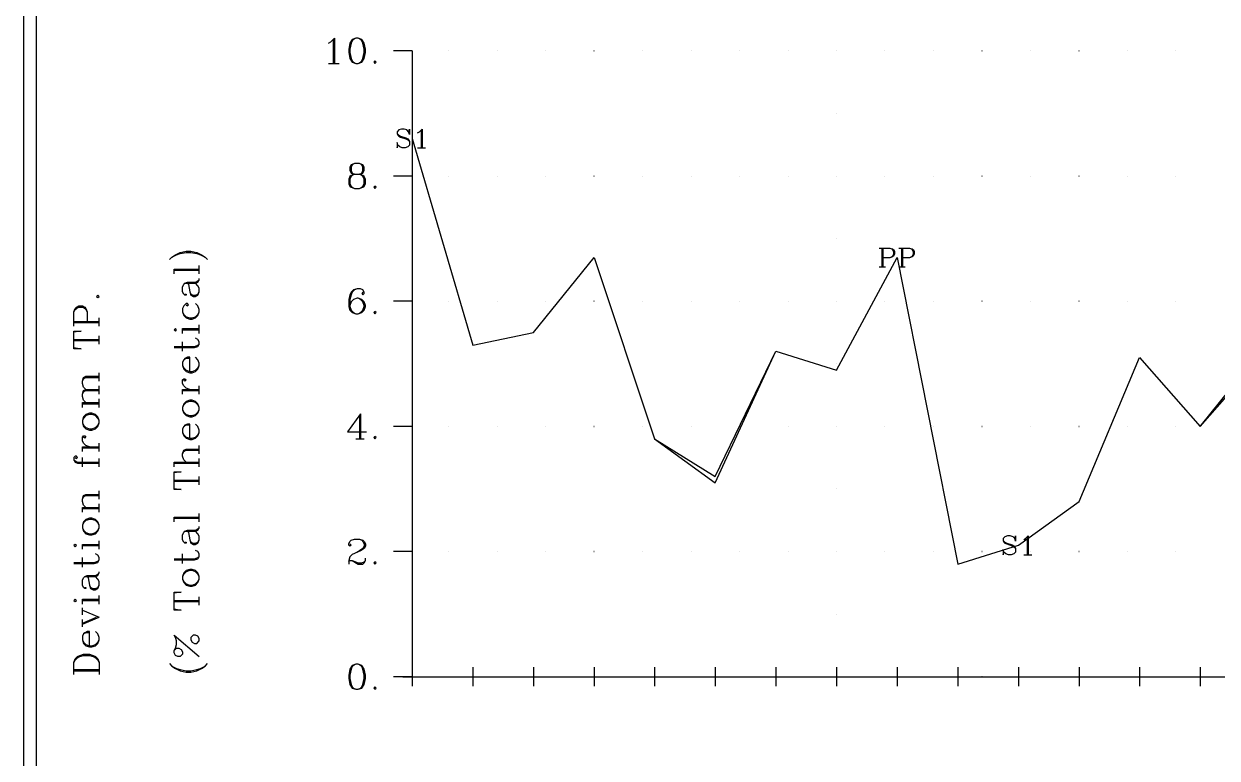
# Model space of a CAD drawing. Extents: x 10 to 200, y 0 to 250.
# Drawn here: x 10 to 105.3, y 134.5 to 193.2 of the extents above; entities that cross this region are included whole.
import ezdxf

# ---------------------------------------------------------------- set-up
doc = ezdxf.new("R2010")
doc.units = 0
doc.linetypes.add('1', pattern=[0])
for name, color, linetype in [('1', 7, '1'), ('2', 7, '1'), ('3', 7, '1')]:
    doc.layers.add(name, color=color, linetype=linetype)

msp = doc.modelspace()

# ---------------------------------------------------------------- linework, layer by layer
at = {"layer": '1'}
for p, q in [((34.69, 191.9), (34.69, 190)), ((41, 191), (39.5, 191)), ((41, 191), (41, 141)), ((34.31, 190), (35.17, 190)), ((41.71, 184.68), (41.71, 183.25)), ((41.43, 183.25), (42.07, 183.25)), ((41, 181), (39.5, 181)), ((78.5, 175.25), (78.5, 173.75)), ((78.57, 175.25), (78.57, 173.75)), ((80.07, 175.25), (80.07, 173.75)), ((80.14, 175.25), (80.14, 173.75)), ((22, 173.57), (24, 173.57)), ((22, 173.19), (22, 173.57)), ((22, 173.48), (24, 173.48)), ((24, 173.19), (24, 173.86)), ((78.28, 173.75), (78.78, 173.75)), ((79.85, 173.75), (80.35, 173.75)), ((41, 171), (39.5, 171)), ((16, 169), (16, 169.67)), ((14, 169.38), (16, 169.38)), ((14, 169.29), (16, 169.29)), ((22.67, 168.81), (24, 168.81)), ((22.67, 168.43), (22.67, 168.81)), ((22.67, 168.71), (24, 168.71)), ((24, 168.43), (24, 169.1)), ((14, 167.95), (16, 167.95)), ((14, 167.86), (16, 167.86)), ((16, 167.57), (16, 168.24)), ((22.67, 167), (22.67, 167.76)), ((16, 164.62), (16, 165.29)), ((16, 163.57), (16, 164.24)), ((22.67, 163.95), (24, 163.95)), ((22.67, 163.57), (22.67, 163.95)), ((22.67, 163.86), (24, 163.86)), ((24, 163.57), (24, 164.24)), ((14.67, 162.9), (16, 162.9)), ((14.67, 162.52), (14.67, 162.9)), ((16, 162.52), (16, 163.19)), ((14.67, 162.81), (16, 162.81)), ((36.88, 162), (36.88, 160)), ((36.79, 161.81), (36.79, 160)), ((41, 161), (39.5, 161)), ((14.67, 159.38), (16, 159.38)), ((14.67, 159), (14.67, 159.38)), ((14.67, 159.29), (16, 159.29)), ((16, 159), (16, 159.67)), ((24, 158.81), (24, 159.48)), ((36.5, 160), (37.17, 160)), ((14.67, 157.76), (14.67, 158.52)), ((16, 157.76), (16, 158.43)), ((22, 158.14), (24, 158.14)), ((22, 157.76), (22, 158.14)), ((24, 157.76), (24, 158.43)), ((22, 158.05), (24, 158.05)), ((22, 156.71), (24, 156.71)), ((22, 156.62), (24, 156.62)), ((24, 156.33), (24, 157)), ((16, 155.19), (16, 155.86)), ((14.67, 154.52), (16, 154.52)), ((14.67, 154.14), (14.67, 154.52)), ((14.67, 154.43), (16, 154.43)), ((16, 154.14), (16, 154.81)), ((22, 153.76), (24, 153.76)), ((22, 153.38), (22, 153.76)), ((22, 153.67), (24, 153.67)), ((24, 153.38), (24, 154.05)), ((14.67, 151.57), (16, 151.57)), ((14.67, 151.19), (14.67, 151.57)), ((14.67, 151.48), (16, 151.48)), ((16, 151.19), (16, 151.86)), ((90.1, 152.18), (90.1, 150.75)), ((14.67, 149.76), (14.67, 150.52)), ((22.67, 150.05), (22.67, 150.81)), ((41, 151), (39.5, 151)), ((89.82, 150.75), (90.46, 150.75)), ((14.67, 147.19), (16, 147.19)), ((14.67, 146.81), (14.67, 147.19)), ((14.67, 147.1), (16, 147.1)), ((16, 146.81), (16, 147.48)), ((22, 147.1), (24, 147.1)), ((22, 147), (24, 147)), ((24, 146.71), (24, 147.38)), ((14.67, 145.95), (14.67, 146.52)), ((14.67, 146.33), (16, 145.76)), ((14.67, 145.19), (16, 145.76)), ((14.67, 145.29), (15.81, 145.76)), ((14.67, 145), (14.67, 145.57)), ((22, 144.33), (24, 142.62)), ((14, 141.57), (16, 141.57)), ((14, 141.48), (16, 141.48)), ((41, 141), (39.5, 141)), ((40.24, 141), (41.76, 141)), ((41, 141.76), (41, 140.24)), ((45.08, 141), (46.6, 141)), ((45.84, 141.76), (45.84, 140.24)), ((49.92, 141), (51.44, 141)), ((50.68, 141.76), (50.68, 140.24)), ((54.75, 141), (56.28, 141)), ((55.52, 141.76), (55.52, 140.24)), ((59.59, 141), (61.12, 141)), ((60.35, 141.76), (60.35, 140.24)), ((64.43, 141), (65.96, 141)), ((65.19, 141.76), (65.19, 140.24)), ((69.27, 141), (70.79, 141)), ((70.03, 141.76), (70.03, 140.24)), ((74.11, 141), (75.63, 141)), ((74.87, 141.76), (74.87, 140.24)), ((78.95, 141), (80.47, 141)), ((79.71, 141.76), (79.71, 140.24)), ((83.79, 141), (85.31, 141)), ((84.55, 141.76), (84.55, 140.24)), ((88.63, 141), (90.15, 141)), ((89.39, 141.76), (89.39, 140.24)), ((93.46, 141), (94.99, 141)), ((94.23, 141.76), (94.23, 140.24)), ((98.3, 141), (99.83, 141)), ((99.06, 141.76), (99.06, 140.24)), ((103.14, 141), (104.67, 141)), ((103.9, 141.76), (103.9, 140.24))]:
    msp.add_line(p, q, dxfattribs=at)
for points in [[(34.31, 191.62), (34.5, 191.71), (34.79, 192), (34.79, 190)], [(36.5, 192), (36.21, 191.9), (36.02, 191.62), (35.93, 191.14), (35.93, 190.86), (36.02, 190.38), (36.21, 190.1), (36.5, 190), (36.69, 190), (36.98, 190.1), (37.17, 190.38), (37.26, 190.86), (37.26, 191.14), (37.17, 191.62), (36.98, 191.9), (36.69, 192), (36.5, 192)], [(36.5, 192), (36.31, 191.9), (36.21, 191.81), (36.12, 191.62), (36.02, 191.14), (36.02, 190.86), (36.12, 190.38), (36.21, 190.19), (36.31, 190.1), (36.5, 190)], [(36.69, 190), (36.88, 190.1), (36.98, 190.19), (37.07, 190.38), (37.17, 190.86), (37.17, 191.14), (37.07, 191.62), (36.98, 191.81), (36.88, 191.9), (36.69, 192)], [(38.02, 190.19), (37.93, 190.1), (38.02, 190), (38.12, 190.1), (38.02, 190.19)], [(40.71, 184.54), (40.79, 184.75), (40.79, 184.32), (40.71, 184.54), (40.57, 184.68), (40.36, 184.75), (40.14, 184.75), (39.93, 184.68), (39.79, 184.54), (39.79, 184.39), (39.86, 184.25), (39.93, 184.18), (40.07, 184.11), (40.5, 183.96), (40.64, 183.89), (40.79, 183.75)], [(39.79, 184.39), (39.93, 184.25), (40.07, 184.18), (40.5, 184.04), (40.64, 183.96), (40.71, 183.89), (40.79, 183.75), (40.79, 183.46), (40.64, 183.32), (40.43, 183.25), (40.21, 183.25), (40, 183.32), (39.86, 183.46), (39.79, 183.68), (39.79, 183.25), (39.86, 183.46)], [(41, 184), (45.84, 167.5), (50.68, 168.5), (55.52, 174.5), (60.35, 160), (65.19, 157), (70.03, 167), (74.87, 165.5), (79.71, 174.5), (84.55, 150), (89.39, 151.5), (94.23, 155), (99.06, 166.5), (103.9, 161), (108.74, 166.5)], [(41, 184), (45.84, 167.5), (50.68, 168.5), (55.52, 174.5), (60.35, 160), (65.19, 156.5), (70.03, 167), (74.87, 165.5), (79.71, 174.5), (84.55, 150), (89.39, 151.5), (94.23, 155), (99.06, 166.5), (103.9, 161), (108.74, 167)], [(41.43, 184.46), (41.57, 184.54), (41.79, 184.75), (41.79, 183.25)], [(36.4, 182), (36.12, 181.9), (36.02, 181.71), (36.02, 181.43), (36.12, 181.24), (36.4, 181.14), (36.79, 181.14), (37.07, 181.24), (37.17, 181.43), (37.17, 181.71), (37.07, 181.9), (36.79, 182), (36.4, 182)], [(36.4, 182), (36.21, 181.9), (36.12, 181.71), (36.12, 181.43), (36.21, 181.24), (36.4, 181.14)], [(36.79, 181.14), (36.98, 181.24), (37.07, 181.43), (37.07, 181.71), (36.98, 181.9), (36.79, 182)], [(36.4, 181.14), (36.12, 181.05), (36.02, 180.95), (35.93, 180.76), (35.93, 180.38), (36.02, 180.19), (36.12, 180.1), (36.4, 180), (36.79, 180), (37.07, 180.1), (37.17, 180.19), (37.26, 180.38), (37.26, 180.76), (37.17, 180.95), (37.07, 181.05), (36.79, 181.14)], [(36.4, 181.14), (36.21, 181.05), (36.12, 180.95), (36.02, 180.76), (36.02, 180.38), (36.12, 180.19), (36.21, 180.1), (36.4, 180)], [(36.79, 180), (36.98, 180.1), (37.07, 180.19), (37.17, 180.38), (37.17, 180.76), (37.07, 180.95), (36.98, 181.05), (36.79, 181.14)], [(38.02, 180.19), (37.93, 180.1), (38.02, 180), (38.12, 180.1), (38.02, 180.19)], [(21.62, 174.33), (21.81, 174.52), (22.1, 174.71), (22.48, 174.9), (22.95, 175), (23.33, 175), (23.81, 174.9), (24.19, 174.71), (24.48, 174.52), (24.67, 174.33)], [(21.81, 174.52), (22.19, 174.71), (22.48, 174.81), (22.95, 174.9), (23.33, 174.9), (23.81, 174.81), (24.1, 174.71), (24.48, 174.52)], [(78.28, 175.25), (79.14, 175.25), (79.35, 175.18), (79.42, 175.11), (79.5, 174.96), (79.5, 174.75), (79.42, 174.61), (79.35, 174.54), (79.14, 174.46), (78.57, 174.46)], [(79.14, 175.25), (79.28, 175.18), (79.35, 175.11), (79.42, 174.96), (79.42, 174.75), (79.35, 174.61), (79.28, 174.54), (79.14, 174.46)], [(79.85, 175.25), (80.71, 175.25), (80.92, 175.18), (81, 175.11), (81.07, 174.96), (81.07, 174.75), (81, 174.61), (80.92, 174.54), (80.71, 174.46), (80.14, 174.46)], [(80.71, 175.25), (80.85, 175.18), (80.92, 175.11), (81, 174.96), (81, 174.75), (80.92, 174.61), (80.85, 174.54), (80.71, 174.46)], [(22.86, 171.57), (22.95, 171.57), (22.95, 171.48), (22.86, 171.48), (22.76, 171.57), (22.67, 171.76), (22.67, 172.14), (22.76, 172.33), (22.86, 172.43), (23.05, 172.52), (23.71, 172.52), (23.9, 172.62), (24, 172.71)], [(22.86, 172.43), (23.71, 172.43), (23.9, 172.52), (24, 172.71), (24, 172.81)], [(23.05, 172.43), (23.14, 172.33), (23.24, 171.76), (23.33, 171.48), (23.52, 171.38), (23.71, 171.38), (23.9, 171.48), (24, 171.76), (24, 172.05), (23.9, 172.24), (23.71, 172.43)], [(15.81, 171.38), (15.9, 171.29), (16, 171.38), (15.9, 171.48), (15.81, 171.38)], [(23.24, 171.76), (23.33, 171.57), (23.52, 171.48), (23.71, 171.48), (23.9, 171.57), (24, 171.76)], [(37.07, 171.71), (36.98, 171.62), (37.07, 171.52), (37.17, 171.62), (37.17, 171.71), (37.07, 171.9), (36.88, 172), (36.6, 172), (36.31, 171.9), (36.12, 171.71), (36.02, 171.52), (35.93, 171.14), (35.93, 170.57), (36.02, 170.29), (36.21, 170.1), (36.5, 170), (36.69, 170), (36.98, 170.1), (37.17, 170.29), (37.26, 170.57), (37.26, 170.67), (37.17, 170.95), (36.98, 171.14), (36.69, 171.24), (36.6, 171.24), (36.31, 171.14), (36.12, 170.95), (36.02, 170.67)], [(36.6, 172), (36.4, 171.9), (36.21, 171.71), (36.12, 171.52), (36.02, 171.14), (36.02, 170.57), (36.12, 170.29), (36.31, 170.1), (36.5, 170)], [(14, 169), (14, 170.14), (14.1, 170.43), (14.19, 170.52), (14.38, 170.62), (14.67, 170.62), (14.86, 170.52), (14.95, 170.43), (15.05, 170.14), (15.05, 169.38)], [(14, 170.14), (14.1, 170.33), (14.19, 170.43), (14.38, 170.52), (14.67, 170.52), (14.86, 170.43), (14.95, 170.33), (15.05, 170.14)], [(22.95, 170.71), (23.05, 170.62), (23.14, 170.71), (23.05, 170.81), (22.95, 170.81), (22.76, 170.62), (22.67, 170.43), (22.67, 170.14), (22.76, 169.86), (22.95, 169.67), (23.24, 169.57), (23.43, 169.57), (23.71, 169.67), (23.9, 169.86), (24, 170.14), (24, 170.33), (23.9, 170.62), (23.71, 170.81)], [(36.69, 170), (36.88, 170.1), (37.07, 170.29), (37.17, 170.57), (37.17, 170.67), (37.07, 170.95), (36.88, 171.14), (36.69, 171.24)], [(22.67, 170.14), (22.76, 169.95), (22.95, 169.76), (23.24, 169.67), (23.43, 169.67), (23.71, 169.76), (23.9, 169.95), (24, 170.14)], [(38.02, 170.19), (37.93, 170.1), (38.02, 170), (38.12, 170.1), (38.02, 170.19)], [(14, 167.29), (14.57, 167.19), (14, 167.19), (14, 168.62), (14.57, 168.62), (14, 168.52)], [(22, 168.71), (22.1, 168.62), (22.19, 168.71), (22.1, 168.81), (22, 168.71)], [(22, 167.29), (23.62, 167.29), (23.9, 167.38), (24, 167.57), (24, 167.76), (23.9, 167.95), (23.71, 168.05)], [(22, 167.38), (23.62, 167.38), (23.9, 167.48), (24, 167.57)], [(23.24, 165.38), (23.24, 166.52), (23.05, 166.52), (22.86, 166.43), (22.76, 166.33), (22.67, 166.14), (22.67, 165.86), (22.76, 165.57), (22.95, 165.38), (23.24, 165.29), (23.43, 165.29), (23.71, 165.38), (23.9, 165.57), (24, 165.86), (24, 166.05), (23.9, 166.33), (23.71, 166.52)], [(22.67, 165.86), (22.76, 165.67), (22.95, 165.48), (23.24, 165.38), (23.43, 165.38), (23.71, 165.48), (23.9, 165.67), (24, 165.86)], [(23.24, 166.43), (22.95, 166.43), (22.76, 166.33)], [(14.95, 163.95), (14.76, 164.14), (14.67, 164.43), (14.67, 164.62), (14.76, 164.9), (14.95, 165), (16, 165)], [(14.67, 164.62), (14.76, 164.81), (14.95, 164.9), (16, 164.9)], [(23.24, 163.95), (22.95, 164.05), (22.76, 164.24), (22.67, 164.43), (22.67, 164.71), (22.76, 164.81), (22.86, 164.81), (22.95, 164.71), (22.86, 164.62), (22.76, 164.71)], [(14.95, 162.9), (14.76, 163.1), (14.67, 163.38), (14.67, 163.57), (14.76, 163.86), (14.95, 163.95), (16, 163.95)], [(14.67, 163.57), (14.76, 163.76), (14.95, 163.86), (16, 163.86)], [(22.67, 162.33), (22.76, 162.05), (22.95, 161.86), (23.24, 161.76), (23.43, 161.76), (23.71, 161.86), (23.9, 162.05), (24, 162.33), (24, 162.52), (23.9, 162.81), (23.71, 163), (23.43, 163.1), (23.24, 163.1), (22.95, 163), (22.76, 162.81), (22.67, 162.52), (22.67, 162.33)], [(24, 162.52), (23.9, 162.71), (23.71, 162.9), (23.43, 163), (23.24, 163), (22.95, 162.9), (22.76, 162.71), (22.67, 162.52)], [(14.67, 161.29), (14.76, 161), (14.95, 160.81), (15.24, 160.71), (15.43, 160.71), (15.71, 160.81), (15.9, 161), (16, 161.29), (16, 161.48), (15.9, 161.76), (15.71, 161.95), (15.43, 162.05), (15.24, 162.05), (14.95, 161.95), (14.76, 161.76), (14.67, 161.48), (14.67, 161.29)], [(16, 161.48), (15.9, 161.67), (15.71, 161.86), (15.43, 161.95), (15.24, 161.95), (14.95, 161.86), (14.76, 161.67), (14.67, 161.48)], [(22.67, 162.33), (22.76, 162.14), (22.95, 161.95), (23.24, 161.86), (23.43, 161.86), (23.71, 161.95), (23.9, 162.14), (24, 162.33)], [(36.88, 162), (35.83, 160.57), (37.36, 160.57)], [(14.67, 161.29), (14.76, 161.1), (14.95, 160.9), (15.24, 160.81), (15.43, 160.81), (15.71, 160.9), (15.9, 161.1), (16, 161.29)], [(23.24, 160.05), (23.24, 161.19), (23.05, 161.19), (22.86, 161.1), (22.76, 161), (22.67, 160.81), (22.67, 160.52), (22.76, 160.24), (22.95, 160.05), (23.24, 159.95), (23.43, 159.95), (23.71, 160.05), (23.9, 160.24), (24, 160.52), (24, 160.71), (23.9, 161), (23.71, 161.19)], [(23.24, 161.1), (22.95, 161.1), (22.76, 161)], [(15.24, 159.38), (14.95, 159.48), (14.76, 159.67), (14.67, 159.86), (14.67, 160.14), (14.76, 160.24), (14.86, 160.24), (14.95, 160.14), (14.86, 160.05), (14.76, 160.14)], [(22.67, 160.52), (22.76, 160.33), (22.95, 160.14), (23.24, 160.05), (23.43, 160.05), (23.71, 160.14), (23.9, 160.33), (24, 160.52)], [(38.02, 160.19), (37.93, 160.1), (38.02, 160), (38.12, 160.1), (38.02, 160.19)], [(22.95, 158.14), (22.76, 158.33), (22.67, 158.62), (22.67, 158.81), (22.76, 159.1), (22.95, 159.19), (24, 159.19)], [(22.67, 158.81), (22.76, 159), (22.95, 159.1), (24, 159.1)], [(14.1, 158.52), (14.19, 158.43), (14.29, 158.52), (14.19, 158.62), (14.1, 158.62), (14, 158.52), (14, 158.33), (14.1, 158.14), (14.29, 158.05), (16, 158.05)], [(14, 158.33), (14.1, 158.24), (14.29, 158.14), (16, 158.14)], [(22, 156.05), (22.57, 155.95), (22, 155.95), (22, 157.38), (22.57, 157.38), (22, 157.29)], [(14.95, 154.52), (14.76, 154.71), (14.67, 155), (14.67, 155.19), (14.76, 155.48), (14.95, 155.57), (16, 155.57)], [(14.67, 155.19), (14.76, 155.38), (14.95, 155.48), (16, 155.48)], [(14.67, 152.9), (14.76, 152.62), (14.95, 152.43), (15.24, 152.33), (15.43, 152.33), (15.71, 152.43), (15.9, 152.62), (16, 152.9), (16, 153.1), (15.9, 153.38), (15.71, 153.57), (15.43, 153.67), (15.24, 153.67), (14.95, 153.57), (14.76, 153.38), (14.67, 153.1), (14.67, 152.9)], [(16, 153.1), (15.9, 153.29), (15.71, 153.48), (15.43, 153.57), (15.24, 153.57), (14.95, 153.48), (14.76, 153.29), (14.67, 153.1)], [(14.67, 152.9), (14.76, 152.71), (14.95, 152.52), (15.24, 152.43), (15.43, 152.43), (15.71, 152.52), (15.9, 152.71), (16, 152.9)], [(22.86, 151.76), (22.95, 151.76), (22.95, 151.67), (22.86, 151.67), (22.76, 151.76), (22.67, 151.95), (22.67, 152.33), (22.76, 152.52), (22.86, 152.62), (23.05, 152.71), (23.71, 152.71), (23.9, 152.81), (24, 152.9)], [(22.86, 152.62), (23.71, 152.62), (23.9, 152.71), (24, 152.9), (24, 153)], [(23.05, 152.62), (23.14, 152.52), (23.24, 151.95), (23.33, 151.67), (23.52, 151.57), (23.71, 151.57), (23.9, 151.67), (24, 151.95), (24, 152.24), (23.9, 152.43), (23.71, 152.62)], [(14, 151.48), (14.1, 151.38), (14.19, 151.48), (14.1, 151.57), (14, 151.48)], [(23.24, 151.95), (23.33, 151.76), (23.52, 151.67), (23.71, 151.67), (23.9, 151.76), (24, 151.95)], [(36.02, 151.62), (36.12, 151.52), (36.02, 151.43), (35.93, 151.52), (35.93, 151.62), (36.02, 151.81), (36.12, 151.9), (36.4, 152), (36.79, 152), (37.07, 151.9), (37.17, 151.81), (37.26, 151.62), (37.26, 151.43), (37.17, 151.24), (36.88, 151.05), (36.4, 150.86), (36.21, 150.76), (36.02, 150.57), (35.93, 150.29), (35.93, 150)], [(36.79, 152), (36.98, 151.9), (37.07, 151.81), (37.17, 151.62), (37.17, 151.43), (37.07, 151.24), (36.79, 151.05), (36.4, 150.86)], [(89.1, 152.04), (89.17, 152.25), (89.17, 151.82), (89.1, 152.04), (88.96, 152.18), (88.74, 152.25), (88.53, 152.25), (88.32, 152.18), (88.17, 152.04), (88.17, 151.89), (88.24, 151.75), (88.32, 151.68), (88.46, 151.61), (88.89, 151.46), (89.03, 151.39), (89.17, 151.25)], [(88.17, 151.89), (88.32, 151.75), (88.46, 151.68), (88.89, 151.54), (89.03, 151.46), (89.1, 151.39), (89.17, 151.25), (89.17, 150.96), (89.03, 150.82), (88.82, 150.75), (88.6, 150.75), (88.39, 150.82), (88.24, 150.96), (88.17, 151.18), (88.17, 150.75), (88.24, 150.96)], [(89.82, 151.96), (89.96, 152.04), (90.17, 152.25), (90.17, 150.75)], [(14, 150.05), (15.62, 150.05), (15.9, 150.14), (16, 150.33), (16, 150.52), (15.9, 150.71), (15.71, 150.81)], [(22, 150.33), (23.62, 150.33), (23.9, 150.43), (24, 150.62), (24, 150.81), (23.9, 151), (23.71, 151.1)], [(22, 150.43), (23.62, 150.43), (23.9, 150.52), (24, 150.62)], [(14, 150.14), (15.62, 150.14), (15.9, 150.24), (16, 150.33)], [(22.67, 148.81), (22.76, 148.52), (22.95, 148.33), (23.24, 148.24), (23.43, 148.24), (23.71, 148.33), (23.9, 148.52), (24, 148.81), (24, 149), (23.9, 149.29), (23.71, 149.48), (23.43, 149.57), (23.24, 149.57), (22.95, 149.48), (22.76, 149.29), (22.67, 149), (22.67, 148.81)], [(35.93, 150.19), (36.02, 150.29), (36.21, 150.29), (36.69, 150.1), (36.98, 150.1), (37.17, 150.19), (37.26, 150.29)], [(36.21, 150.29), (36.69, 150), (37.07, 150), (37.17, 150.1), (37.26, 150.29), (37.26, 150.48)], [(38.02, 150.19), (37.93, 150.1), (38.02, 150), (38.12, 150.1), (38.02, 150.19)], [(14.86, 148.14), (14.95, 148.14), (14.95, 148.05), (14.86, 148.05), (14.76, 148.14), (14.67, 148.33), (14.67, 148.71), (14.76, 148.9), (14.86, 149), (15.05, 149.1), (15.71, 149.1), (15.9, 149.19), (16, 149.29)], [(14.86, 149), (15.71, 149), (15.9, 149.1), (16, 149.29), (16, 149.38)], [(15.05, 149), (15.14, 148.9), (15.24, 148.33), (15.33, 148.05), (15.52, 147.95), (15.71, 147.95), (15.9, 148.05), (16, 148.33), (16, 148.62), (15.9, 148.81), (15.71, 149)], [(24, 149), (23.9, 149.19), (23.71, 149.38), (23.43, 149.48), (23.24, 149.48), (22.95, 149.38), (22.76, 149.19), (22.67, 149)], [(22.67, 148.81), (22.76, 148.62), (22.95, 148.43), (23.24, 148.33), (23.43, 148.33), (23.71, 148.43), (23.9, 148.62), (24, 148.81)], [(15.24, 148.33), (15.33, 148.14), (15.52, 148.05), (15.71, 148.05), (15.9, 148.14), (16, 148.33)], [(22, 146.43), (22.57, 146.33), (22, 146.33), (22, 147.76), (22.57, 147.76), (22, 147.67)], [(14, 147.1), (14.1, 147), (14.19, 147.1), (14.1, 147.19), (14, 147.1)], [(15.24, 143.48), (15.24, 144.62), (15.05, 144.62), (14.86, 144.52), (14.76, 144.43), (14.67, 144.24), (14.67, 143.95), (14.76, 143.67), (14.95, 143.48), (15.24, 143.38), (15.43, 143.38), (15.71, 143.48), (15.9, 143.67), (16, 143.95), (16, 144.14), (15.9, 144.43), (15.71, 144.62)], [(14.67, 143.95), (14.76, 143.76), (14.95, 143.57), (15.24, 143.48), (15.43, 143.48), (15.71, 143.57), (15.9, 143.76), (16, 143.95)], [(15.24, 144.52), (14.95, 144.52), (14.76, 144.43)], [(22, 143.1), (22.19, 143.29), (22.38, 143.29), (22.57, 143.19), (22.67, 143), (22.67, 142.81), (22.48, 142.62), (22.29, 142.62), (22.1, 142.71), (22, 142.9), (22, 143.1), (22.1, 143.29), (22.19, 143.57), (22.19, 143.86), (22.1, 144.14), (22, 144.33)], [(23.33, 143.95), (23.43, 143.76), (23.62, 143.67), (23.81, 143.67), (24, 143.86), (24, 144.05), (23.9, 144.24), (23.71, 144.33), (23.52, 144.33), (23.33, 144.14), (23.33, 143.95)], [(14, 141.19), (14, 142.14), (14.1, 142.43), (14.29, 142.62), (14.48, 142.71), (14.76, 142.81), (15.24, 142.81), (15.52, 142.71), (15.71, 142.62), (15.9, 142.43), (16, 142.14), (16, 141.19)], [(14, 142.14), (14.1, 142.33), (14.29, 142.52), (14.48, 142.62), (14.76, 142.71), (15.24, 142.71), (15.52, 142.62), (15.71, 142.52), (15.9, 142.33), (16, 142.14)], [(21.62, 142.05), (21.81, 141.86), (22.1, 141.67), (22.48, 141.48), (22.95, 141.38), (23.33, 141.38), (23.81, 141.48), (24.19, 141.67), (24.48, 141.86), (24.67, 142.05)], [(36.5, 142), (36.21, 141.9), (36.02, 141.62), (35.93, 141.14), (35.93, 140.86), (36.02, 140.38), (36.21, 140.1), (36.5, 140), (36.69, 140), (36.98, 140.1), (37.17, 140.38), (37.26, 140.86), (37.26, 141.14), (37.17, 141.62), (36.98, 141.9), (36.69, 142), (36.5, 142)], [(36.5, 142), (36.31, 141.9), (36.21, 141.81), (36.12, 141.62), (36.02, 141.14), (36.02, 140.86), (36.12, 140.38), (36.21, 140.19), (36.31, 140.1), (36.5, 140)], [(36.69, 140), (36.88, 140.1), (36.98, 140.19), (37.07, 140.38), (37.17, 140.86), (37.17, 141.14), (37.07, 141.62), (36.98, 141.81), (36.88, 141.9), (36.69, 142)], [(21.81, 141.86), (22.19, 141.67), (22.48, 141.57), (22.95, 141.48), (23.33, 141.48), (23.81, 141.57), (24.1, 141.67), (24.48, 141.86)], [(41, 141), (45.84, 141), (50.68, 141), (55.52, 141), (60.35, 141), (65.19, 141), (70.03, 141), (74.87, 141), (79.71, 141), (84.55, 141), (89.39, 141), (94.23, 141), (99.06, 141), (103.9, 141), (108.74, 141)], [(38.02, 140.19), (37.93, 140.1), (38.02, 140), (38.12, 140.1), (38.02, 140.19)]]:
    msp.add_lwpolyline(points, dxfattribs=at)
at = {"layer": '2'}
for points in [[(11, 1), (11, 249), (199, 249), (199, 1), (11, 1)], [(43.9, 191), (43.9, 191), (43.9, 191), (43.9, 191), (43.9, 191)], [(47.78, 191), (47.77, 191), (47.77, 191), (47.78, 191), (47.78, 191)], [(51.65, 191), (51.64, 191), (51.64, 191), (51.65, 191), (51.65, 191)], [(55.52, 191), (55.51, 191), (55.51, 191), (55.52, 191), (55.52, 191)], [(59.39, 191), (59.39, 191), (59.39, 191), (59.39, 191), (59.39, 191)], [(63.26, 191), (63.26, 191), (63.26, 191), (63.26, 191), (63.26, 191)], [(67.13, 191), (67.13, 191), (67.13, 191), (67.13, 191), (67.13, 191)], [(71, 191), (71, 191), (71, 191), (71, 191), (71, 191)], [(74.87, 191), (74.87, 191), (74.87, 191), (74.87, 191), (74.87, 191)], [(74.87, 191), (74.87, 191), (74.87, 191), (74.87, 191), (74.87, 191)], [(78.74, 191), (78.74, 191), (78.74, 191), (78.74, 191), (78.74, 191)], [(82.61, 191), (82.61, 191), (82.61, 191), (82.61, 191), (82.61, 191)], [(86.49, 191), (86.48, 191), (86.48, 191), (86.49, 191), (86.49, 191)], [(90.36, 191), (90.35, 191), (90.35, 191), (90.36, 191), (90.36, 191)], [(94.23, 191), (94.22, 191), (94.22, 191), (94.23, 191), (94.23, 191)], [(98.1, 191), (98.1, 191), (98.1, 191), (98.1, 191), (98.1, 191)], [(101.97, 191), (101.97, 191), (101.97, 191), (101.97, 191), (101.97, 191)], [(74.87, 186), (74.87, 186), (74.87, 186), (74.87, 186), (74.87, 186)], [(43.9, 181), (43.9, 181), (43.9, 181), (43.9, 181), (43.9, 181)], [(47.78, 181), (47.77, 181), (47.77, 181), (47.78, 181), (47.78, 181)], [(51.65, 181), (51.64, 181), (51.64, 181), (51.65, 181), (51.65, 181)], [(55.52, 181), (55.51, 181), (55.51, 181), (55.52, 181), (55.52, 181)], [(59.39, 181), (59.39, 181), (59.39, 181), (59.39, 181), (59.39, 181)], [(63.26, 181), (63.26, 181), (63.26, 181), (63.26, 181), (63.26, 181)], [(67.13, 181), (67.13, 181), (67.13, 181), (67.13, 181), (67.13, 181)], [(71, 181), (71, 181), (71, 181), (71, 181), (71, 181)], [(74.87, 181), (74.87, 181), (74.87, 181), (74.87, 181), (74.87, 181)], [(74.87, 181), (74.87, 181), (74.87, 181), (74.87, 181), (74.87, 181)], [(78.74, 181), (78.74, 181), (78.74, 181), (78.74, 181), (78.74, 181)], [(82.61, 181), (82.61, 181), (82.61, 181), (82.61, 181), (82.61, 181)], [(86.49, 181), (86.48, 181), (86.48, 181), (86.49, 181), (86.49, 181)], [(90.36, 181), (90.35, 181), (90.35, 181), (90.36, 181), (90.36, 181)], [(94.23, 181), (94.22, 181), (94.22, 181), (94.23, 181), (94.23, 181)], [(98.1, 181), (98.1, 181), (98.1, 181), (98.1, 181), (98.1, 181)], [(101.97, 181), (101.97, 181), (101.97, 181), (101.97, 181), (101.97, 181)], [(74.87, 176), (74.87, 176), (74.87, 176), (74.87, 176), (74.87, 176)], [(43.9, 171), (43.9, 171), (43.9, 171), (43.9, 171), (43.9, 171)], [(47.78, 171), (47.77, 171), (47.77, 171), (47.78, 171), (47.78, 171)], [(51.65, 171), (51.64, 171), (51.64, 171), (51.65, 171), (51.65, 171)], [(55.52, 171), (55.51, 171), (55.51, 171), (55.52, 171), (55.52, 171)], [(59.39, 171), (59.39, 171), (59.39, 171), (59.39, 171), (59.39, 171)], [(63.26, 171), (63.26, 171), (63.26, 171), (63.26, 171), (63.26, 171)], [(67.13, 171), (67.13, 171), (67.13, 171), (67.13, 171), (67.13, 171)], [(71, 171), (71, 171), (71, 171), (71, 171), (71, 171)], [(74.87, 171), (74.87, 171), (74.87, 171), (74.87, 171), (74.87, 171)], [(74.87, 171), (74.87, 171), (74.87, 171), (74.87, 171), (74.87, 171)], [(78.74, 171), (78.74, 171), (78.74, 171), (78.74, 171), (78.74, 171)], [(82.61, 171), (82.61, 171), (82.61, 171), (82.61, 171), (82.61, 171)], [(86.49, 171), (86.48, 171), (86.48, 171), (86.49, 171), (86.49, 171)], [(90.36, 171), (90.35, 171), (90.35, 171), (90.36, 171), (90.36, 171)], [(94.23, 171), (94.22, 171), (94.22, 171), (94.23, 171), (94.23, 171)], [(98.1, 171), (98.1, 171), (98.1, 171), (98.1, 171), (98.1, 171)], [(101.97, 171), (101.97, 171), (101.97, 171), (101.97, 171), (101.97, 171)], [(74.87, 166), (74.87, 166), (74.87, 166), (74.87, 166), (74.87, 166)], [(43.9, 161), (43.9, 161), (43.9, 161), (43.9, 161), (43.9, 161)], [(47.78, 161), (47.77, 161), (47.77, 161), (47.78, 161), (47.78, 161)], [(51.65, 161), (51.64, 161), (51.64, 161), (51.65, 161), (51.65, 161)], [(55.52, 161), (55.51, 161), (55.51, 161), (55.52, 161), (55.52, 161)], [(59.39, 161), (59.39, 161), (59.39, 161), (59.39, 161), (59.39, 161)], [(63.26, 161), (63.26, 161), (63.26, 161), (63.26, 161), (63.26, 161)], [(67.13, 161), (67.13, 161), (67.13, 161), (67.13, 161), (67.13, 161)], [(71, 161), (71, 161), (71, 161), (71, 161), (71, 161)], [(74.87, 161), (74.87, 161), (74.87, 161), (74.87, 161), (74.87, 161)], [(74.87, 161), (74.87, 161), (74.87, 161), (74.87, 161), (74.87, 161)], [(78.74, 161), (78.74, 161), (78.74, 161), (78.74, 161), (78.74, 161)], [(82.61, 161), (82.61, 161), (82.61, 161), (82.61, 161), (82.61, 161)], [(86.49, 161), (86.48, 161), (86.48, 161), (86.49, 161), (86.49, 161)], [(90.36, 161), (90.35, 161), (90.35, 161), (90.36, 161), (90.36, 161)], [(94.23, 161), (94.22, 161), (94.22, 161), (94.23, 161), (94.23, 161)], [(98.1, 161), (98.1, 161), (98.1, 161), (98.1, 161), (98.1, 161)], [(101.97, 161), (101.97, 161), (101.97, 161), (101.97, 161), (101.97, 161)], [(74.87, 156), (74.87, 156), (74.87, 156), (74.87, 156), (74.87, 156)], [(43.9, 151), (43.9, 151), (43.9, 151), (43.9, 151), (43.9, 151)], [(47.78, 151), (47.77, 151), (47.77, 151), (47.78, 151), (47.78, 151)], [(51.65, 151), (51.64, 151), (51.64, 151), (51.65, 151), (51.65, 151)], [(55.52, 151), (55.51, 151), (55.51, 151), (55.52, 151), (55.52, 151)], [(59.39, 151), (59.39, 151), (59.39, 151), (59.39, 151), (59.39, 151)], [(63.26, 151), (63.26, 151), (63.26, 151), (63.26, 151), (63.26, 151)], [(67.13, 151), (67.13, 151), (67.13, 151), (67.13, 151), (67.13, 151)], [(71, 151), (71, 151), (71, 151), (71, 151), (71, 151)], [(74.87, 151), (74.87, 151), (74.87, 151), (74.87, 151), (74.87, 151)], [(74.87, 151), (74.87, 151), (74.87, 151), (74.87, 151), (74.87, 151)], [(78.74, 151), (78.74, 151), (78.74, 151), (78.74, 151), (78.74, 151)], [(82.61, 151), (82.61, 151), (82.61, 151), (82.61, 151), (82.61, 151)], [(86.49, 151), (86.48, 151), (86.48, 151), (86.49, 151), (86.49, 151)], [(90.36, 151), (90.35, 151), (90.35, 151), (90.36, 151), (90.36, 151)], [(94.23, 151), (94.22, 151), (94.22, 151), (94.23, 151), (94.23, 151)], [(98.1, 151), (98.1, 151), (98.1, 151), (98.1, 151), (98.1, 151)], [(101.97, 151), (101.97, 151), (101.97, 151), (101.97, 151), (101.97, 151)], [(74.87, 146), (74.87, 146), (74.87, 146), (74.87, 146), (74.87, 146)], [(43.9, 141), (43.9, 141), (43.9, 141), (43.9, 141), (43.9, 141)], [(47.78, 141), (47.77, 141), (47.77, 141), (47.78, 141), (47.78, 141)], [(51.65, 141), (51.64, 141), (51.64, 141), (51.65, 141), (51.65, 141)], [(55.52, 141), (55.51, 141), (55.51, 141), (55.52, 141), (55.52, 141)], [(59.39, 141), (59.39, 141), (59.39, 141), (59.39, 141), (59.39, 141)], [(63.26, 141), (63.26, 141), (63.26, 141), (63.26, 141), (63.26, 141)], [(67.13, 141), (67.13, 141), (67.13, 141), (67.13, 141), (67.13, 141)], [(71, 141), (71, 141), (71, 141), (71, 141), (71, 141)], [(74.87, 141), (74.87, 141), (74.87, 141), (74.87, 141), (74.87, 141)], [(74.87, 141), (74.87, 141), (74.87, 141), (74.87, 141), (74.87, 141)], [(78.74, 141), (78.74, 141), (78.74, 141), (78.74, 141), (78.74, 141)], [(82.61, 141), (82.61, 141), (82.61, 141), (82.61, 141), (82.61, 141)], [(86.49, 141), (86.48, 141), (86.48, 141), (86.49, 141), (86.49, 141)], [(90.36, 141), (90.35, 141), (90.35, 141), (90.36, 141), (90.36, 141)], [(94.23, 141), (94.22, 141), (94.22, 141), (94.23, 141), (94.23, 141)], [(98.1, 141), (98.1, 141), (98.1, 141), (98.1, 141), (98.1, 141)], [(101.97, 141), (101.97, 141), (101.97, 141), (101.97, 141), (101.97, 141)]]:
    msp.add_lwpolyline(points, dxfattribs=at)
at = {"layer": '3'}
msp.add_lwpolyline([(10, 0), (10, 250), (200, 250), (200, 0), (10, 0)], dxfattribs=at)

doc.saveas('drawing.dxf')
